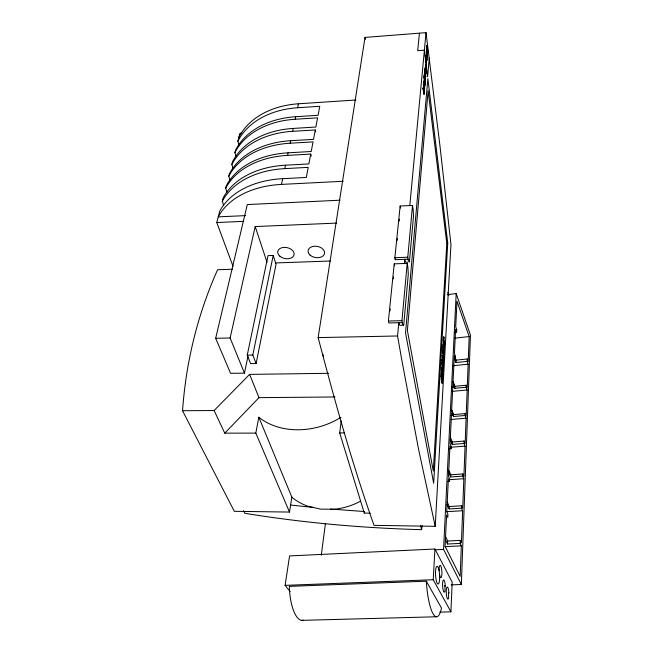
<?xml version="1.0" encoding="UTF-8"?>
<svg xmlns="http://www.w3.org/2000/svg" width="653" height="653" viewBox="0 0 653 653"><rect width="100%" height="100%" fill="white"/><g stroke="black" fill="none" stroke-linecap="round" stroke-linejoin="round"><path stroke-width="0.98" d="M444.269 343.829L444.252 345.159M425.585 72.018L425.446 72.785M427.078 46.339L427.454 51.579L427.16 49.628M427.552 50.869L427.56 52.346M426.768 55.587L426.752 54.183M427.642 51.677L427.576 49.53M426.825 46.069L426.825 47.024M423.577 83.829L423.993 82.939L424.638 88.375L424.679 86.604L424.189 87.453L423.813 84.735L424.221 83.225L424.213 84.71L423.691 84.719L423.577 83.829L424.532 83.682L424.581 81.356L424.532 83.682M423.977 83.804L423.993 82.939M424.679 86.604L424.189 87.453M426.662 55.178L426.662 54.599M444.04 347.167C445.762 342.131 443.322 341.731 443.869 336.989L443.248 339.829L444.162 352.791L443.705 354.612L444.162 352.791M445.517 536.627L447.672 541.002L460.267 540.374L460.153 543.41L461.312 545.851L460.169 576.37L445.093 546.332L446.611 514.915L447.803 517.421L447.95 514.319L446.766 511.805L448.366 478.845L449.517 481.432L447.55 481.563M447.191 502.026L449.288 506.54L461.598 505.797L461.5 508.214L462.626 510.736L461.426 542.823L460.267 540.374M448.733 470.168L450.782 474.796L462.814 473.956L462.732 476.119L463.834 478.706L462.724 508.32L461.598 505.797M450.333 437.257L452.317 441.991L464.079 441.053L463.981 443.493L465.05 446.138L463.916 476.543L462.814 473.956M451.664 409.806L453.598 414.622L465.132 413.602L465.058 415.496L466.103 418.189L465.148 443.697L464.079 441.053M453.043 381.425L454.929 386.323L466.218 385.229L466.144 387.229L467.156 389.963L466.169 416.296L465.132 413.602M452.945 383.425L454.341 355.461L456.153 360.138L467.23 358.979L467.132 361.395L468.128 364.17L467.238 387.964L466.218 385.229M454.708 332.271L456.618 332.05L456.733 329.602L455.729 326.786L456.969 301.221L469.164 336.564L468.217 361.754L467.23 358.979M451.15 584.868L461.345 584.5L470.454 335.144L456.194 293.564L447.174 294.699M439.755 612.147L450.921 611.837L452.186 582.166L434.922 549.018L289.581 555.915L285.092 585.366L290.161 591.61M426.752 56.027L426.744 55.587M443.044 347.445L443.06 347.021M442.008 377.614L441.575 374.618L442.089 383.123C440.873 382.976 441.167 365.745 441.91 375.149A4.204 0.416 89.1 0 1 441.885 377.614L442.448 383.115M449.517 481.432L449.631 478.959L448.48 476.372L449.95 446.023L451.076 448.668L449.15 448.815M451.076 448.668L451.182 446.456L450.056 443.811L451.566 412.72L452.651 415.422L450.774 415.586M452.651 415.422L452.774 412.941L451.688 410.239M452.015 387.139L454.006 386.943L454.096 385.025L453.043 382.283M455.37 358.244L455.468 356.212L454.439 353.428L455.606 329.243L456.618 332.05M460.153 543.41L447.534 544.022L447.672 541.002M461.5 508.214L449.174 508.948L449.288 506.54M462.732 476.119L450.676 476.959L450.782 474.796M463.981 443.493L452.203 444.424L452.317 441.991M465.058 415.496L453.509 416.508L453.598 414.622M466.144 387.229L454.831 388.315L454.929 386.323M467.132 361.395L456.039 362.554L456.153 360.138M424.279 86.637L424.132 88.163M461.345 584.5L443.558 549.418L456.194 293.564M451.574 411.7L452.945 384.201L454.006 386.943M425.495 66.214L425.552 68.198M442.179 378.732L442.236 377.614A4.204 0.416 89.1 0 0 442.261 375.14L441.901 372.145L441.118 376.659M441.64 367.517L442.016 370.031L442.285 362.546L442.375 370.031L441.999 367.517L441.534 369.41L442.497 375.899L442.758 368.349L442.783 370.928M443.134 370.928L442.032 360.848L442.489 358.97L442.032 360.848M442.987 367.361L443.444 365.5L442.342 355.371L443.093 360.505M443.387 360.26L443.191 363.745L443.583 357.983L443.142 359.664M442.563 351.632L443.02 349.788L442.563 351.632L443.852 358.179C443.82 358.277 442.318 339.209 443.436 345.135M435.216 526.318L450.962 244.508L440.049 146.582L426.034 32.65L365.019 37.409L318.142 337.601C334.728 400.754 352.122 463.793 374.022 525.347L435.216 526.318L418.557 449.264L401.424 357.926L397.563 335.977L398.812 322.713A10.995 1.535 88.7 0 0 399.252 324.468L399.873 325.357L403.725 325.072L408.296 274.211L407.913 267.624A8.04 1.053 88.4 0 0 407.545 265.379L407.203 263.404L394.241 263.845L388.396 321.015L388.788 322.941L402.33 322.631A11.003 1.494 88.7 0 0 402.762 324.386L403.725 325.072M450.921 611.837L433.233 579.733L434.922 549.018M442.856 375.891L441.999 367.517M442.701 355.363L442.236 357.207M444.056 354.603C441.673 354.938 444.318 336.401 443.86 345.119M442.089 383.123L442.554 381.221M442.497 375.899L442.579 371.443M443.509 358.179L443.958 356.342M443.444 360.505L443.583 357.983M426.85 46.069L426.997 45.245L427.25 46.665M426.638 55.178L426.58 56.109L426.523 53.146M426.727 56.027L426.899 59.831L426.956 59.227M426.548 52.289L426.417 51.816L426.874 59.831M429.266 58.027L427.609 76.793L424.393 50.175L417.683 50.681L419.446 33.164M426.825 49.334C426.572 42.625 426.246 56.223 426.719 49.122C426.687 48.502 427.723 64.957 427.07 52.664M402.33 322.631L401.962 320.696L407.203 263.404M408.101 259.2L407.774 257.225L412.508 205.458L400.158 206.013L394.869 257.682L395.236 259.657L408.101 259.2A10.489 1.347 88.2 0 0 408.5 261.053L409.382 262.114L413.512 216.119L413.161 209.735A7.689 0.947 88 0 0 412.818 207.458L412.508 205.458M423.47 87.714L424.148 94.105L423.013 88.351L423.47 87.714L424.148 94.105M423.96 86.914L423.691 84.719M424.14 83.706L424.156 81.372L424.14 84.115L423.821 83.258M424.589 76.311L425.005 74.646L425.519 78.866L425.079 79.462M425.723 76.793L424.915 71.895L424.458 72.581L425.723 76.793L425.176 69.079L424.719 69.74L425.152 75.071L424.523 71.92M425.348 73.03L425.176 69.079M426.025 71.871L425.944 73.879L425.242 67.708L426.099 72.45L425.756 71.92M423.756 88.294L423.577 86.318L423.797 87.355M424.132 85.657L424.091 84.694M425.47 79.429L425.005 74.646M425.585 68.23L425.634 67.675M424.785 79.601L425.315 79.772L425.283 80.948L424.205 74.964L425.119 82.751L425.234 82.237L424.76 81.601L424.728 82.776L424.042 76.76L424.834 85.959L424.907 83.519L424.409 85.102L424.205 84.27L424.164 80.523L424.205 85.29M425.74 69.504L425.748 67.251M425.944 68.165L425.96 65.871L425.944 68.165L425.193 68.263M423.748 94.13L423.071 87.739M424.907 83.519L424.801 85.07L424.564 80.499M426.303 68.059L426.205 69.569L425.919 65.031L426.238 70.442L426.303 68.059L425.838 69.544M426.515 64.084L426.433 64.671L426.278 57.488L426.776 60.9M427.291 55.529L427.201 56.207L427.119 54.762M424.344 91.942L423.895 92.546L424.344 91.942L424.009 87.249L424.164 88.065M424.075 90.538L424.124 89.967M426.099 72.45L426.148 71.895M423.985 77.332L424.042 76.76M424.923 79.797L424.891 80.972L424.205 74.964M404.346 263.73L404.762 259.323A10.489 1.379 88.2 0 0 405.17 261.167L405.839 262.31L407.725 262.171M409.806 205.573L426.034 32.65M390.012 310.91L390.216 308.91M393.277 278.847L393.481 276.839M395.236 259.657L395.44 257.633M397.187 240.418L397.399 238.394M399.146 221.179L399.358 219.155M370.251 513.152L364.301 513.078L364.464 511.519L330.573 509.046M426.238 52.811L426.278 52.387M364.301 513.078L339.674 432.939L341.241 420.859M321.276 555.189L325.39 523.837M427.054 46.339L426.94 48.853M232.55 269.24L217.571 269.754A829.114 584.884 18.8 0 0 182.546 410.729L234.305 511.323L289.499 512.066L291.842 497.162L258.833 417.251A65.48 51.13 -18.2 0 0 340.956 417.332M243.447 510.67L244.744 513.266A833.032 451.811 -6.9 0 0 421.56 529.665L422.181 525.722M443.697 341.013L443.55 341.454L443.526 336.997M227.007 192.129L225.669 188.276A85.649 60.043 11.3 0 1 287.581 155.381L310.73 154.084L308.869 163.927L285.524 165.193A86.367 59.872 11.2 0 0 223.163 197.941L222.289 201.32L223.653 205.156M233.105 168.384L231.823 164.54A83.878 60.411 11.6 0 1 292.642 131.318L315.301 129.947L313.522 139.358L290.667 140.705A84.572 60.28 11.4 0 0 229.423 173.804L228.779 176.277L230.085 180.114M289.499 512.066L255.805 433.102L258.833 417.251M256.107 363.533L276.039 264.269L273.207 255.437L268.04 255.625L247.242 355.142L250.589 363.615L256.107 363.533L252.817 355.044L273.207 255.437M339.96 200.21L247.299 204.56L215.67 338.295L230.599 373.32L244.451 373.132L247.952 356.301M245.708 215.612L218.265 216.845A87.78 59.505 11 0 1 281.484 184.399L282.684 178.677L306.306 177.453L308.216 167.364L284.798 168.621A86.62 59.807 11.2 0 0 222.289 201.32M284.798 168.621L285.524 165.193M287.581 155.381L288.12 152.81L311.22 151.504L313.04 141.881L290.144 143.219A84.751 60.239 11.4 0 0 228.779 176.277M290.144 143.219L290.667 140.705M292.642 131.318L293.254 128.421L315.848 127.033L317.595 117.834L295.18 119.246A82.988 60.574 11.7 0 0 234.917 152.606L236.174 156.467M295.18 119.246L295.711 116.716L318.076 115.295L319.774 106.3L297.597 107.745A82.139 60.713 11.8 0 0 237.863 141.228L239.096 145.097M297.597 107.745L298.429 103.794L355.95 99.991M425.919 70.238L425.527 65.055L425.715 65.643M244.451 373.132L230.109 337.993L255.209 226.558L336.654 223.097M233.048 266.359L216.788 222.534L219.718 211.213A87.363 59.619 11.1 0 1 282.684 178.677M225.669 188.276L226.322 185.746A85.461 60.084 11.3 0 1 288.12 152.81M231.823 164.54L232.566 161.675A83.666 60.451 11.6 0 1 293.254 128.421M234.917 152.606L235.562 150.108A82.8 60.607 11.7 0 1 295.711 116.716M237.863 141.228L239.88 133.441A412.41 330.785 -20.4 0 1 241.773 132.951M443.869 336.989C443.118 344.229 444.66 341.405 444.293 347.38M182.546 410.729L214.119 410.525L224.771 433.159L258.98 397.653L334.997 396.975M214.119 410.525L249.626 374.381L328.606 373.312M455.092 338.132L469.164 336.564M453.076 365.729L468.128 364.17M452.154 391.392L467.156 389.963M451.109 419.487L466.103 418.189M451.084 447.232L465.05 446.138M426.433 64.671L425.797 57.407L426.458 60.827M424.719 69.74L425.454 69.675L425.013 70.255M424.295 81.927L424.809 81.919M424.997 83.821L424.507 83.543M448.831 479.735L463.834 478.706M423.013 88.351L423.879 88.261L423.977 86.294L424.474 90.514M423.952 88.808L423.609 87.273L424.295 92.522M446.603 511.674L462.626 510.736M281.484 184.399L343.258 181.273M445.232 546.626L461.312 545.851M435.339 549.81L443.558 549.418M216.788 222.534L243.749 221.351M285.092 585.366L433.233 579.733M426.336 581.203A36.225 8.318 86.8 0 0 432.955 613.6A36.225 8.318 86.8 0 0 441.501 608.082L426.336 581.203L289.328 586.361A34.74 12.187 88.7 0 0 303.343 620.203M394.869 257.682L407.774 257.225M275.452 262.947L330.255 261.02M301.833 620.35L436.277 616.775M388.396 321.015L401.962 320.696M215.67 338.295L230.109 337.993M318.142 337.601L397.563 335.977M247.242 355.142L252.817 355.044M443.787 359.379L443.232 357.983M224.771 433.159L255.805 433.102M339.674 432.939L344.384 432.931M313.44 507.479L290.601 505.038M445.37 539.664L447.534 544.022M447.076 504.451L449.174 508.948M448.635 472.339L450.676 476.959M450.211 439.698L452.203 444.424M452.219 413.3L453.509 416.508M249.626 374.381L258.98 397.653M453.574 385.058L454.831 388.315M454.504 358.432L456.039 362.554M447.827 292.299L448.84 295.164M255.209 226.558L267.012 262.269M322.696 353.836L323.545 356.709M310.73 154.084L311.22 156.051M315.301 129.947L315.774 131.922M424.581 87.429L424.474 86.808M425.438 73.609L425.65 72.279M420.687 525.698L421.56 529.665M424.915 71.895L425.544 75.046L425.119 69.708M365.019 37.409L365.378 39.319M394.241 263.845L394.608 265.812M439.094 570.706L438.987 570.085A8.93 2.024 86.7 0 0 435.731 569.4A8.93 2.024 86.7 0 0 437.175 583.227A8.93 2.024 86.7 0 0 439.673 576.697L439.608 575.187M427.356 52.167L426.964 48.853M400.158 206.013L400.493 208.013M426.833 60.321L426.009 55.081L426.433 60.827M442.138 358.979L443.338 367.361M441.926 362.546L442.75 368.129M442.342 355.371L443.542 363.737M442.669 349.796L443.852 358.179M426.572 52.289L426.744 54.664M426.548 53.146L426.629 54.305M423.593 82.964L423.74 84.147M427.274 46.665L427.348 47.449M427.07 50.15L427.176 51.032M425.062 69.7L425.389 72.393M424.605 74.679L425.127 78.899M425.242 67.708L425.887 72.94L425.944 71.201M426.458 50.403L426.556 51.203M427.372 47.449L427.552 49.53M427.135 49.628L426.972 47.645M424.776 69.104L425.07 72.818M426.956 50.926L427.046 52.664M426.931 50.926L426.76 47.873M427.593 50.15L427.617 50.73M426.85 47.024L426.85 47.604M424.507 73.871C424.409 75.373 424.491 72.181 424.377 73.707M360.032 501.447A58.346 48.804 -19.2 0 1 333.805 509.275L320.362 509.103L307.743 506.189A58.346 48.804 -19.2 0 1 291.842 497.162M238.876 137.318A81.845 60.753 11.9 0 1 298.429 103.794M443.689 347.935L443.632 349.126L443.558 346.188L443.689 347.935M448.489 592.41L448.652 597.977A6.073 1.322 86.8 0 1 446.554 595.732A6.073 1.322 86.8 0 1 446.938 587.235A6.073 1.322 86.8 0 1 448.897 592.459L448.929 593.242L448.489 592.41M424.907 74.058L424.817 73.185L424.907 74.058M444.873 585.439L445.036 591.055A6.138 1.355 86.8 0 1 442.889 588.728A6.138 1.355 86.8 0 1 443.289 580.174A6.138 1.355 86.8 0 1 445.297 585.496L445.33 586.288L444.873 585.439M446.807 243.61L433.29 471.082L407.382 330.508L428.131 90.718L446.807 243.61M447.746 243.071L433.657 483.236L405.529 332.932L427.854 78.719L447.746 243.071M439.698 575.62L439.077 569.563A6.163 1.379 86.6 0 1 440.857 566.11A6.163 1.379 86.6 0 1 441.803 575.334A6.163 1.379 86.6 0 1 439.698 575.62M310.036 255.054A8.35 5.657 10.1 0 0 324.141 254.588A8.35 5.657 10.1 0 0 314.836 246.197A8.35 5.657 10.1 0 0 310.036 255.054M279.802 256.156A8.318 5.575 11.7 0 0 293.744 255.698A8.318 5.575 11.7 0 0 284.235 247.365A8.318 5.575 11.7 0 0 279.802 256.156"/></g></svg>
